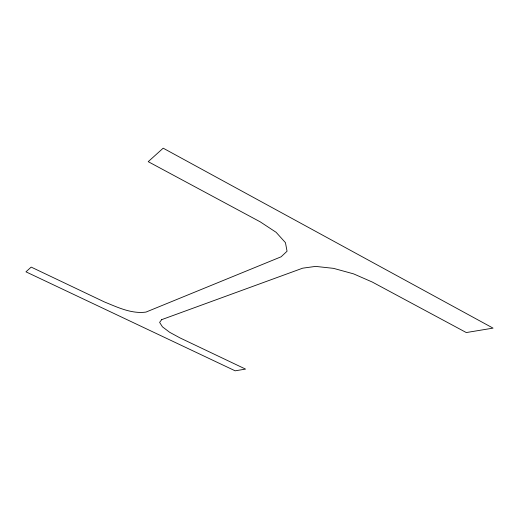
<?xml version="1.0" encoding="UTF-8"?>
<svg xmlns="http://www.w3.org/2000/svg" width="519" height="519" viewBox="0 0 519 519"><rect width="100%" height="100%" fill="white"/><g stroke="black" fill="none" stroke-linecap="round" stroke-linejoin="round"><path stroke-width="0.78" d="M161.733 319.633L159.605 322.377L162.434 326.827L169.629 332.27L180.028 337.921L245.545 369.1L235.146 370.819L25.95 271.833L31.192 267.103L104.358 301.915C117.489 307.242 131.45 314.086 145.988 312.081L281.123 256.795L287.046 251.228L285.45 242.658L276.108 232.298L260.227 221.847L148.22 161.668L163.187 148.181L493.05 328.125L466.289 332.556L372.266 282.038L353.614 273.883L333.555 268.362L315.604 266.396L302.694 268.174L161.733 319.633"/></g></svg>
